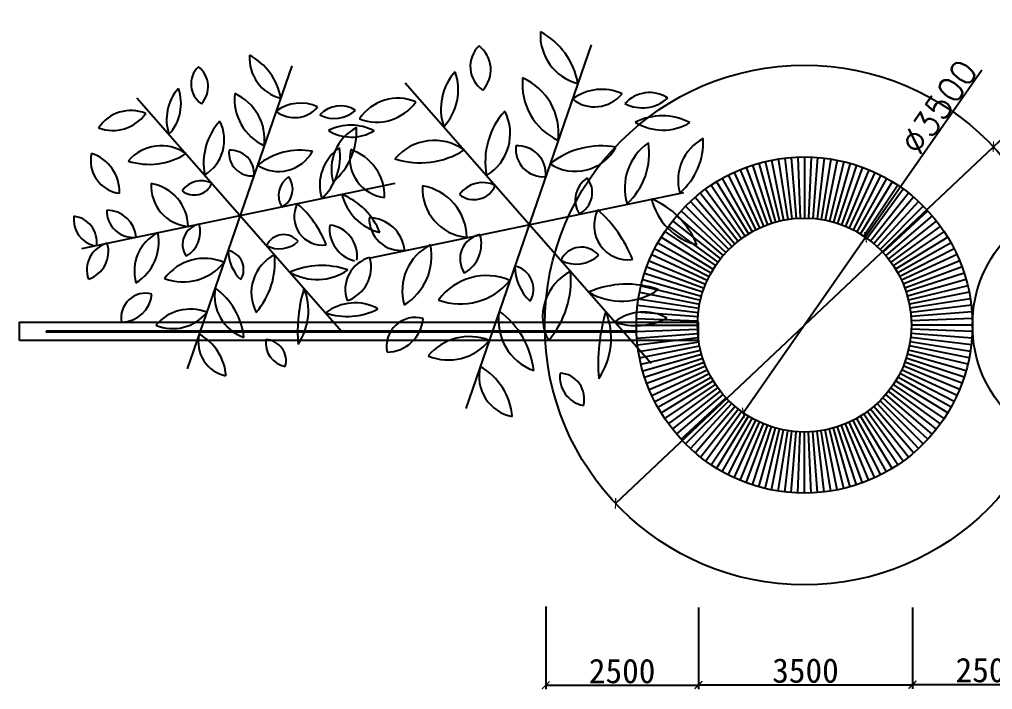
# Model space of a CAD drawing. Extents: x 652 to 897, y 187 to 370.
# Drawn here: x 651.64 to 683.48, y 300.74 to 322.66 of the extents above; entities that cross this region are included whole.
import ezdxf

# ---------------------------------------------------------------- set-up
doc = ezdxf.new("R2010")
doc.units = 0
doc.layers.get('0').update_dxf_attribs({"linetype": 'CONTINUOUS'})
doc.layers.get('DEFPOINTS').update_dxf_attribs({"linetype": 'CONTINUOUS'})
doc.styles.add('11', font='txt.shx')
doc.styles.get("Standard").update_dxf_attribs({"font": 'SimSun.ttf'})
doc.dimstyles.new('ISO-25', dxfattribs={"dimscale": 0.1, "dimtxt": 8, "dimasz": 2.5, "dimexe": 1.25, "dimexo": 0.625, "dimtad": 1, "dimdec": 0, "dimlfac": 500, "dimtxsty": 'STANDARD', "dimblk": 'ARCHTICK', "dimcen": 2.5, "dimazin": 3, "dimtfac": 1, "dimtdec": 0, "dimtmove": 0, "dimatfit": 3})

# ---------------------------------------------------------------- blocks, each defined once
blk = doc.blocks.new('_ARCHTICK')
at = {"color": 0, "linetype": 'BYBLOCK', "const_width": 0.15}
blk.add_lwpolyline([(-0.5, -0.5), (0.5, 0.5)], dxfattribs=at)
blk = doc.blocks.new('*D29')
at = {"color": 0}
for p, q in [((673.863, 303.426), (673.863, 300.767)), ((680.863, 303.426), (680.863, 300.767)), ((673.863, 300.892), (680.863, 300.892))]:
    blk.add_line(p, q, dxfattribs=at)
at = {"layer": 'DEFPOINTS', "color": 0}
for p in [(673.863, 303.488), (680.863, 303.488), (680.863, 300.892)]:
    blk.add_point(p, dxfattribs=at)
at = {"color": 0, "xscale": 0.25, "yscale": 0.25, "zscale": 0.25, "rotation": 180}
blk.add_blockref('_ARCHTICK', (673.863, 300.892), dxfattribs=at)
at = {"color": 0, "xscale": 0.25, "yscale": 0.25, "zscale": 0.25}
blk.add_blockref('_ARCHTICK', (680.863, 300.892), dxfattribs=at)
at = {"color": 0, "insert": (677.363, 301.355), "char_height": 0.8, "attachment_point": 5}
blk.add_mtext('3500', dxfattribs=at)
blk = doc.blocks.new('*D30')
at = {"color": 0}
for p, q in [((668.863, 303.453), (668.863, 300.752)), ((673.863, 303.426), (673.863, 300.752)), ((668.863, 300.877), (673.863, 300.877))]:
    blk.add_line(p, q, dxfattribs=at)
at = {"layer": 'DEFPOINTS', "color": 0}
for p in [(668.863, 303.516), (673.863, 303.488), (673.863, 300.877)]:
    blk.add_point(p, dxfattribs=at)
at = {"color": 0, "xscale": 0.25, "yscale": 0.25, "zscale": 0.25, "rotation": 180}
blk.add_blockref('_ARCHTICK', (668.863, 300.877), dxfattribs=at)
at = {"color": 0, "xscale": 0.25, "yscale": 0.25, "zscale": 0.25}
blk.add_blockref('_ARCHTICK', (673.863, 300.877), dxfattribs=at)
at = {"color": 0, "insert": (671.363, 301.34), "char_height": 0.8, "attachment_point": 5}
blk.add_mtext('2500', dxfattribs=at)
blk = doc.blocks.new('*D31')
at = {"color": 0}
for p, q in [((680.863, 303.301), (680.863, 300.783)), ((685.863, 303.301), (685.863, 300.783)), ((680.863, 300.908), (685.863, 300.908))]:
    blk.add_line(p, q, dxfattribs=at)
at = {"layer": 'DEFPOINTS', "color": 0}
for p in [(680.863, 303.363), (685.863, 303.363), (685.863, 300.908)]:
    blk.add_point(p, dxfattribs=at)
at = {"color": 0, "xscale": 0.25, "yscale": 0.25, "zscale": 0.25, "rotation": 180}
blk.add_blockref('_ARCHTICK', (680.863, 300.908), dxfattribs=at)
at = {"color": 0, "xscale": 0.25, "yscale": 0.25, "zscale": 0.25}
blk.add_blockref('_ARCHTICK', (685.863, 300.908), dxfattribs=at)
at = {"color": 0, "insert": (683.363, 301.371), "char_height": 0.8, "attachment_point": 5}
blk.add_mtext('2500', dxfattribs=at)
blk = doc.blocks.new('*D35')
at = {"color": 0}
for p in [(687.188, 321.967), (671.147, 306.828)]:
    blk.add_line(p, (683.51, 318.496), dxfattribs=at)
at = {"layer": 'DEFPOINTS', "color": 0}
for p in [(683.51, 318.496), (671.147, 306.828)]:
    blk.add_point(p, dxfattribs=at)
at = {"color": 0, "xscale": 0.25, "yscale": 0.25, "zscale": 0.25}
for p, rotation in [((683.51, 318.496), 223.3419980756807), ((671.147, 306.828), 43.34199807568075)]:
    blk.add_blockref('_ARCHTICK', p, dxfattribs=dict(at, rotation=rotation))
at = {"color": 0, "insert": (685.565, 321.071), "char_height": 0.8, "attachment_point": 5, "rotation": 43.342, "style": '11'}
blk.add_mtext('∅8500', dxfattribs=at)
blk = doc.blocks.new('*D36')
at = {"color": 0}
for p in [(683.138, 321.005), (675.329, 309.79)]:
    blk.add_line(p, (679.329, 315.534), dxfattribs=at)
at = {"layer": 'DEFPOINTS', "color": 0}
for p in [(679.329, 315.534), (675.329, 309.79)]:
    blk.add_point(p, dxfattribs=at)
at = {"color": 0, "xscale": 0.25, "yscale": 0.25, "zscale": 0.25}
for p, rotation in [((679.329, 315.534), 235.1495893614783), ((675.329, 309.79), 55.14958936147832)]:
    blk.add_blockref('_ARCHTICK', p, dxfattribs=dict(at, rotation=rotation))
at = {"color": 0, "insert": (681.732, 319.796), "char_height": 0.8, "attachment_point": 5, "rotation": 55.1496, "style": '11'}
blk.add_mtext('∅3500', dxfattribs=at)

msp = doc.modelspace()

# ---------------------------------------------------------------- linework, layer by layer
at = {"color": 82}
for p, q in [((670.3533, 321.8331), (666.2452, 309.9359)), ((660.5567, 321.1396), (657.1333, 311.2252)), ((664.2679, 320.5858), (672.3114, 311.4135)), ((655.4856, 320.1002), (662.1884, 312.4565)), ((653.6804, 315.1625), (663.9322, 317.3018)), ((663.1334, 314.8626), (673.3851, 317.0019))]:
    msp.add_line(p, q, dxfattribs=at)
for p, q in [((676.4684, 318.0944), (676.7812, 316.119)), ((676.6823, 318.124), (676.9174, 316.1379)), ((676.8972, 318.1452), (677.0541, 316.1513)), ((677.1128, 318.1579), (677.1913, 316.1594)), ((677.3287, 318.1621), (677.3287, 316.1621)), ((677.5447, 318.1579), (677.4662, 316.1594)), ((677.7603, 318.1452), (677.6034, 316.1513)), ((677.9752, 318.124), (677.7401, 316.1379)), ((678.1891, 318.0944), (677.8763, 316.119)), ((675.4251, 317.8222), (676.1173, 315.9458)), ((675.6292, 317.8929), (676.2472, 315.9908)), ((675.8358, 317.9556), (676.3787, 316.0307)), ((676.0448, 318.0102), (676.5117, 316.0654)), ((676.2558, 318.0564), (676.6459, 316.0949)), ((678.4017, 318.0564), (678.0116, 316.0949)), ((678.6127, 318.0102), (678.1458, 316.0654)), ((678.8217, 317.9556), (678.2788, 316.0307)), ((679.0283, 317.8929), (678.4103, 315.9908)), ((679.2324, 317.8222), (678.5402, 315.9458)), ((674.6413, 317.4608), (675.6186, 315.7159)), ((674.8318, 317.5627), (675.7398, 315.7806)), ((675.0261, 317.6569), (675.8634, 315.8406)), ((675.224, 317.7435), (675.9894, 315.8957)), ((679.4335, 317.7435), (678.6681, 315.8957)), ((679.6314, 317.6569), (678.7941, 315.8406)), ((679.8257, 317.5627), (678.9177, 315.7806)), ((680.0162, 317.4608), (679.0389, 315.7159)), ((674.2731, 317.2352), (675.3843, 315.5723)), ((674.455, 317.3516), (675.5, 315.6464)), ((680.2025, 317.3516), (679.1575, 315.6464)), ((680.3844, 317.2352), (679.2732, 315.5723)), ((673.7568, 316.8444), (675.0557, 315.3235)), ((673.9237, 316.9814), (675.1619, 315.4107)), ((674.0959, 317.1117), (675.2715, 315.4937)), ((680.5616, 317.1117), (679.386, 315.4937)), ((680.7338, 316.9814), (679.4956, 315.4107)), ((680.9007, 316.8444), (679.6018, 315.3235)), ((673.4397, 316.5512), (674.8539, 315.137)), ((673.5953, 316.7009), (674.9529, 315.2322)), ((681.0622, 316.7009), (679.7046, 315.2322)), ((681.2178, 316.5512), (679.8036, 315.137)), ((673.1465, 316.2341), (674.6673, 314.9352)), ((673.29, 316.3955), (674.7586, 315.0379)), ((681.3675, 316.3955), (679.8989, 315.0379)), ((681.511, 316.2341), (679.9902, 314.9352)), ((672.8792, 315.8949), (674.4972, 314.7194)), ((673.0095, 316.0671), (674.5801, 314.8289)), ((681.648, 316.0671), (680.0774, 314.8289)), ((681.7783, 315.8949), (680.1603, 314.7194)), ((672.7557, 315.7178), (674.4186, 314.6066)), ((681.9018, 315.7178), (680.2389, 314.6066)), ((672.53, 315.3495), (674.275, 314.3723)), ((672.6392, 315.5359), (674.3445, 314.4909)), ((682.0183, 315.5359), (680.313, 314.4909)), ((682.1275, 315.3495), (680.3825, 314.3723)), ((672.334, 314.9647), (674.1502, 314.1274)), ((672.4282, 315.1591), (674.2102, 314.2511)), ((682.2293, 315.1591), (680.4473, 314.2511)), ((682.3235, 314.9647), (680.5073, 314.1274)), ((672.2474, 314.7669), (674.0952, 314.0015)), ((682.4101, 314.7669), (680.5623, 314.0015)), ((672.0979, 314.3617), (674.0001, 313.7437)), ((672.1687, 314.5658), (674.0451, 313.8735)), ((682.4888, 314.5658), (680.6124, 313.8735)), ((682.5596, 314.3617), (680.6574, 313.7437)), ((671.9807, 313.9461), (673.9255, 313.4792)), ((672.0352, 314.155), (673.9602, 313.6122)), ((682.6223, 314.155), (680.6973, 313.6122)), ((682.6768, 313.9461), (680.732, 313.4792)), ((671.9344, 313.7351), (673.896, 313.3449)), ((682.7231, 313.7351), (680.7615, 313.3449)), ((671.8669, 313.3086), (673.853, 313.0735)), ((671.8965, 313.5225), (673.8718, 313.2096)), ((682.761, 313.5225), (680.7857, 313.2096)), ((682.7906, 313.3086), (680.8045, 313.0735)), ((671.8457, 313.0936), (673.8395, 312.9367)), ((682.8118, 313.0936), (680.818, 312.9367)), ((671.833, 312.878), (673.8314, 312.7995)), ((682.8245, 312.878), (680.8261, 312.7995)), ((671.8287, 312.6621), (673.8287, 312.6621)), ((671.833, 312.4462), (673.8314, 312.5247)), ((671.8457, 312.2306), (673.8395, 312.3875)), ((682.8118, 312.2306), (680.818, 312.3875)), ((682.8245, 312.4462), (680.8261, 312.5247)), ((682.8287, 312.6621), (680.8287, 312.6621)), ((671.8669, 312.0157), (673.853, 312.2507)), ((671.8965, 311.8017), (673.8718, 312.1146)), ((682.761, 311.8017), (680.7857, 312.1146)), ((682.7906, 312.0157), (680.8045, 312.2507)), ((671.9344, 311.5891), (673.896, 311.9793)), ((671.9807, 311.3782), (673.9255, 311.8451)), ((682.6768, 311.3782), (680.732, 311.8451)), ((682.7231, 311.5891), (680.7615, 311.9793)), ((672.0352, 311.1692), (673.9602, 311.7121)), ((672.0979, 310.9625), (674.0001, 311.5806)), ((672.1687, 310.7585), (674.0451, 311.4507)), ((682.4888, 310.7585), (680.6124, 311.4507)), ((682.5596, 310.9625), (680.6574, 311.5806)), ((682.6223, 311.1692), (680.6973, 311.7121)), ((672.2474, 310.5574), (674.0952, 311.3227)), ((672.334, 310.3595), (674.1502, 311.1968)), ((682.3235, 310.3595), (680.5073, 311.1968)), ((682.4101, 310.5574), (680.5623, 311.3227)), ((672.4282, 310.1652), (674.2102, 311.0732)), ((672.53, 309.9747), (674.275, 310.9519)), ((672.6392, 309.7884), (674.3445, 310.8334)), ((682.0183, 309.7884), (680.313, 310.8334)), ((682.1275, 309.9747), (680.3825, 310.9519)), ((682.2293, 310.1652), (680.4473, 311.0732)), ((672.7557, 309.6065), (674.4186, 310.7176)), ((672.8792, 309.4293), (674.4972, 310.6049)), ((673.0095, 309.2571), (674.5801, 310.4953)), ((681.648, 309.2571), (680.0774, 310.4953)), ((681.7783, 309.4293), (680.1603, 310.6049)), ((681.9018, 309.6065), (680.2389, 310.7176)), ((673.1465, 309.0902), (674.6673, 310.3891)), ((673.29, 308.9287), (674.7586, 310.2863)), ((673.4397, 308.773), (674.8539, 310.1872)), ((681.2178, 308.773), (679.8036, 310.1872)), ((681.3675, 308.9287), (679.8989, 310.2863)), ((681.511, 309.0902), (679.9902, 310.3891)), ((673.5953, 308.6233), (674.9529, 310.092)), ((673.7568, 308.4799), (675.0557, 310.0007)), ((673.9237, 308.3429), (675.1619, 309.9135)), ((674.0959, 308.2125), (675.2715, 309.8306)), ((680.5616, 308.2125), (679.386, 309.8306)), ((680.7338, 308.3429), (679.4956, 309.9135)), ((680.9007, 308.4799), (679.6018, 310.0007)), ((681.0622, 308.6233), (679.7046, 310.092)), ((674.2731, 308.089), (675.3843, 309.752)), ((674.455, 307.9726), (675.5, 309.6779)), ((674.6413, 307.8634), (675.6186, 309.6084)), ((674.8318, 307.7616), (675.7398, 309.5436)), ((679.8257, 307.7616), (678.9177, 309.5436)), ((680.0162, 307.8634), (679.0389, 309.6084)), ((680.2025, 307.9726), (679.1575, 309.6779)), ((680.3844, 308.089), (679.2732, 309.752)), ((675.0261, 307.6673), (675.8634, 309.4836)), ((675.224, 307.5808), (675.9894, 309.4285)), ((675.4251, 307.5021), (676.1173, 309.3785)), ((675.6292, 307.4313), (676.2472, 309.3334)), ((675.8358, 307.3686), (676.3787, 309.2935)), ((676.0448, 307.3141), (676.5117, 309.2588)), ((676.2558, 307.2678), (676.6459, 309.2294)), ((676.4684, 307.2298), (676.7812, 309.2052)), ((676.6823, 307.2002), (676.9174, 309.1864)), ((676.8972, 307.1791), (677.0541, 309.1729)), ((677.7603, 307.1791), (677.6034, 309.1729)), ((677.9752, 307.2002), (677.7401, 309.1864)), ((678.1891, 307.2298), (677.8763, 309.2052)), ((678.4017, 307.2678), (678.0116, 309.2294)), ((678.6127, 307.3141), (678.1458, 309.2588)), ((678.8217, 307.3686), (678.2788, 309.2935)), ((679.0283, 307.4313), (678.4103, 309.3334)), ((679.2324, 307.5021), (678.5402, 309.3785)), ((679.4335, 307.5808), (678.6681, 309.4285)), ((679.6314, 307.6673), (678.7941, 309.4836)), ((677.1128, 307.1664), (677.1913, 309.1648)), ((677.3287, 307.1621), (677.3287, 309.1621)), ((677.5447, 307.1664), (677.4662, 309.1648))]:
    msp.add_line(p, q)
for points in [[(651.6432, 312.1619), (651.6432, 312.7619), (673.8474, 312.7619), (673.8474, 312.1619)], [(652.5194, 312.458), (652.5194, 312.438), (671.8517, 312.438), (671.8517, 312.458)]]:
    msp.add_lwpolyline(points, close=True)
for centre, radius in [((677.3287, 312.6621), 8.4998), ((677.3287, 312.6621), 5.5), ((687.0287, 312.6621), 4.2003), ((677.3287, 312.6621), 3.5)]:
    msp.add_circle(centre, radius)
for centre, radius, start, end in [((670.3132, 322.1438), 1.6263, 176.12015, 255.86392), ((667.5771, 320.1565), 2.3747, 9.94935, 62.03472), ((667.3282, 321.1183), 0.9334, 133.78336, 235.74759), ((666.085, 321.0147), 0.9805, 317.06913, 52.46183), ((660.5233, 321.3985), 1.3552, 176.12015, 255.86392), ((658.2432, 319.7424), 1.9789, 9.94935, 62.03472), ((658.0358, 320.5439), 0.7778, 133.78336, 235.74759), ((656.9998, 320.4575), 0.8171, 317.06913, 52.46183), ((667.2645, 319.7284), 1.8314, 138.20243, 198.3997), ((664.2247, 320.3579), 1.7758, 317.15594, 19.44618), ((670.1301, 320.5426), 2.0323, 174.18974, 245.01089), ((667.2991, 318.9343), 1.9862, 353.23921, 65.96142), ((657.9827, 319.3856), 1.5262, 138.20243, 198.3997), ((655.4496, 319.9102), 1.4798, 317.15594, 19.44618), ((670.6954, 318.7841), 1.5887, 65.20585, 127.04276), ((660.3708, 320.0641), 1.6936, 174.18974, 245.01089), ((658.0116, 318.7239), 1.6552, 353.23921, 65.96142), ((664.0315, 318.5621), 1.5193, 67.46006, 146.38168), ((670.4608, 320.9701), 1.1681, 231.79324, 320.45537), ((672.2597, 319.1836), 1.0831, 56.69952, 138.06659), ((672.0241, 321.0023), 1.2344, 242.49726, 312.26885), ((655.2886, 318.4138), 1.2661, 67.46006, 146.38168), ((660.8418, 318.5987), 1.3239, 65.20585, 127.04276), ((660.6463, 320.4204), 0.9734, 231.79324, 320.45537), ((662.1454, 318.9317), 0.9025, 56.69952, 138.06659), ((661.949, 320.4472), 1.0287, 242.49726, 312.26885), ((663.3286, 320.8726), 1.5732, 249.05782, 324.78392), ((654.7028, 320.3391), 1.311, 249.05782, 324.78392), ((669.329, 318.0152), 2.4435, 137.55667, 190.98037), ((666.0777, 318.9311), 1.6232, 301.68482, 26.85222), ((672.6731, 317.5365), 1.9702, 62.57705, 116.59307), ((659.7032, 317.958), 2.0363, 137.55667, 190.98037), ((656.9937, 318.7212), 1.3527, 301.68482, 26.85222), ((662.4899, 317.5591), 1.6418, 62.57705, 116.59307), ((663.3799, 317.7651), 1.5308, 117.67557, 195.84933), ((660.5292, 318.9891), 2.1438, 310.00402, 3.52088), ((672.6963, 320.7458), 1.7073, 237.98124, 301.18888), ((662.5093, 320.2335), 1.4227, 237.98124, 301.18888), ((674.7235, 317.4052), 1.5308, 117.67557, 195.84933), ((671.8728, 318.6293), 2.1438, 310.00402, 3.52088), ((656.2788, 317.1293), 1.3999, 54.54731, 140.0931), ((662.9635, 317.2307), 1.4947, 124.51475, 196.71259), ((660.2593, 318.1823), 1.8783, 312.65368, 8.57366), ((665.2197, 317.0207), 1.6799, 54.54731, 140.0931), ((668.7853, 318.4178), 0.9037, 173.50173, 274.9378), ((667.9508, 317.6058), 0.9165, 354.46573, 93.9738), ((670.6797, 315.8573), 2.6664, 79.60574, 128.8616), ((669.8306, 319.2048), 1.5149, 237.05634, 331.41101), ((673.2414, 317.1425), 1.7936, 124.51475, 196.71259), ((669.9964, 318.2844), 2.2539, 312.65368, 8.57366), ((655.0476, 318.0403), 1.0744, 167.19944, 263.20039), ((653.5811, 317.0058), 1.3396, 358.61708, 71.78275), ((655.8919, 320.1408), 2.2223, 251.99217, 302.64824), ((659.25, 318.2934), 0.7531, 173.50173, 274.9378), ((658.5547, 317.6168), 0.7637, 354.46573, 93.9738), ((660.8287, 316.1597), 2.222, 79.60574, 128.8616), ((660.1211, 318.9493), 1.2624, 237.05634, 331.41101), ((663.7423, 318.114), 1.2892, 167.19944, 263.20039), ((661.9826, 316.8726), 1.6076, 358.61708, 71.78275), ((664.7555, 320.6346), 2.6667, 251.99217, 302.64824), ((660.8543, 316.9022), 0.7328, 124.13317, 210.70832), ((659.9409, 317.106), 0.6437, 296.10938, 38.7321), ((670.7103, 316.7483), 0.8794, 124.13317, 210.70832), ((669.6143, 316.9929), 0.7725, 296.10938, 38.7321), ((657.2771, 317.206), 1.3219, 176.29843, 265.01802), ((655.7148, 315.8641), 1.4478, 0.98729, 80.32916), ((657.5942, 316.6042), 0.7776, 63.53873, 144.38013), ((657.3595, 317.5486), 0.632, 231.03907, 336.87978), ((666.4178, 317.1128), 1.5863, 176.29843, 265.01802), ((664.5429, 315.5026), 1.7373, 0.98729, 80.32916), ((666.7983, 316.3907), 0.9332, 63.53873, 144.38013), ((666.5166, 317.5239), 0.7584, 231.03907, 336.87978), ((661.3162, 314.8258), 2.2899, 22.04619, 67.3823), ((663.8586, 317.343), 1.71, 193.64364, 255.78485), ((661.5616, 316.207), 0.9308, 152.65476, 277.40195), ((658.4469, 314.0237), 3.4714, 21.28494, 48.77177), ((671.2647, 314.2566), 2.7479, 22.04619, 67.3823), ((674.3156, 317.2772), 2.052, 193.64364, 255.78485), ((654.3063, 316.1129), 0.8862, 172.96614, 256.69521), ((653.3265, 315.3825), 0.8449, 351.87867, 83.17784), ((655.3676, 316.3956), 0.866, 178.28858, 276.54185), ((654.4874, 315.4378), 0.9837, 5.67818, 89.15225), ((671.5591, 315.914), 1.117, 152.65476, 277.40195), ((667.8215, 313.2941), 4.1657, 21.28494, 48.77177), ((657.6614, 315.2968), 0.6818, 101.81598, 213.96645), ((656.6564, 315.705), 0.9034, 299.11811, 16.66432), ((662.8528, 315.8011), 1.0634, 172.96614, 256.69521), ((661.677, 314.9247), 1.0139, 351.87867, 83.17784), ((664.1264, 316.1403), 1.0392, 178.28858, 276.54185), ((663.0701, 314.991), 1.1804, 5.67818, 89.15225), ((656.8051, 314.4304), 1.4028, 116.79658, 195.9027), ((654.6445, 315.3766), 1.5585, 301.37663, 11.32265), ((660.2892, 315.0044), 0.6164, 40.04827, 155.36278), ((666.8789, 314.8218), 0.8181, 101.81598, 213.96645), ((665.6729, 315.3117), 1.084, 299.11811, 16.66432), ((654.7495, 314.4653), 0.9022, 104.86657, 199.57594), ((653.5979, 315.072), 0.9576, 288.35797, 16.08454), ((660.1469, 316.0555), 0.8975, 242.23677, 313.17428), ((665.8513, 313.7821), 1.6834, 116.79658, 195.9027), ((663.2586, 314.9175), 1.8702, 301.37663, 11.32265), ((658.3452, 314.4789), 0.6348, 328.48405, 78.51941), ((659.8119, 315.1167), 1.3404, 180.67168, 226.33178), ((660.6205, 313.7205), 1.3904, 116.86076, 207.63117), ((657.4813, 314.7256), 2.522, 319.14031, 5.35162), ((670.0322, 314.4709), 0.7397, 40.04827, 155.36278), ((669.8615, 315.7323), 1.077, 242.23677, 313.17428), ((657.7004, 313.2257), 1.6184, 66.80825, 143.87734), ((656.9919, 315.808), 1.7348, 249.80943, 320.87617), ((661.5272, 312.0468), 2.5648, 70.4765, 113.84158), ((663.3847, 313.824), 1.0826, 104.86657, 199.57594), ((662.0027, 314.552), 1.1492, 288.35797, 16.08454), ((667.6995, 313.8404), 0.7617, 328.48405, 78.51941), ((669.4595, 314.6057), 1.6085, 180.67168, 226.33178), ((661.3818, 315.9053), 1.7556, 239.49129, 304.82678), ((666.9257, 312.3365), 1.9421, 66.80825, 143.87734), ((670.4298, 312.9303), 1.6684, 116.86076, 207.63117), ((666.6628, 314.1364), 3.0264, 319.14031, 5.35162), ((666.0755, 315.4353), 2.0818, 249.80943, 320.87617), ((671.5179, 310.9218), 3.0778, 70.4765, 113.84158), ((655.7685, 312.9094), 0.7957, 74.97812, 190.97956), ((654.9684, 313.768), 1.0104, 271.07418, 354.8835), ((659.4805, 313.6239), 1.4542, 170.09124, 250.16677), ((656.703, 312.012), 2.2971, 6.09698, 54.16103), ((665.7385, 312.4379), 4.9935, 163.39386, 184.58766), ((659.1642, 313.13), 1.9342, 325.6464, 22.33513), ((671.3433, 315.552), 2.1067, 239.49129, 304.82678), ((662.6162, 311.8258), 1.5619, 61.06776, 127.78892), ((657.2326, 311.7135), 1.4679, 68.3948, 139.97514), ((656.6624, 313.9694), 1.424, 247.11201, 321.25792), ((662.3616, 315.1133), 2.1699, 251.11137, 297.74531), ((669.0618, 312.8144), 1.745, 170.09124, 250.16677), ((665.7288, 310.8801), 2.7565, 6.09698, 54.16103), ((676.5714, 311.3912), 5.9921, 163.39386, 184.58766), ((668.6823, 312.2216), 2.321, 325.6464, 22.33513), ((672.0691, 311.526), 1.5619, 61.06776, 127.78892), ((664.6074, 311.9569), 0.9549, 74.97812, 190.97956), ((663.6473, 312.9873), 1.2124, 271.07418, 354.8835), ((671.8145, 314.8134), 2.1699, 251.11137, 297.74531), ((658.6162, 312.1015), 1.1209, 166.46833, 258.94809), ((656.7036, 310.8732), 1.7026, 4.31651, 61.09992), ((660.4965, 312.0842), 0.7967, 172.43395, 258.86787), ((659.6647, 311.4876), 0.7028, 344.72995, 86.57187), ((666.3644, 310.5218), 1.7614, 68.3948, 139.97514), ((665.6801, 313.2289), 1.7088, 247.11201, 321.25792), ((668.0247, 310.9874), 1.3451, 166.46833, 258.94809), ((665.7295, 309.5135), 2.0431, 4.31651, 61.09992), ((670.281, 310.9667), 0.956, 172.43395, 258.86787), ((669.2828, 310.2507), 0.8433, 344.72995, 86.57187)]:
    msp.add_arc(centre, radius, start, end, dxfattribs=at)

# ---------------------------------------------------------------- dimensions: what is measured, and where the dimension line sits
for p1, p2, picture, middle in [((671.1471, 306.8283), (683.5104, 318.496), '*D35', (685.8824, 320.7346)), ((675.3287, 309.7899), (679.3288, 315.5344), '*D36', (682.1119, 319.5312))]:
    dim = msp.add_diameter_dim_2p(p1=p1, p2=p2, dimstyle='ISO-25', override={"dimtxsty": '11'})
    dim.commit()
    dim.dimension.update_dxf_attribs({"geometry": picture, "text_midpoint": middle, "dimtype": 163})
for base, p1, p2, picture, middle in [((673.8627, 300.8771), (668.8634, 303.5159), (673.8627, 303.488), '*D30', (671.3631, 301.3396)), ((680.8633, 300.8921), (673.8627, 303.488), (680.8633, 303.488), '*D29', (677.363, 301.3546)), ((685.8634, 300.9081), (680.8633, 303.363), (685.8634, 303.363), '*D31', (683.3633, 301.3706))]:
    dim = msp.add_linear_dim(base=base, p1=p1, p2=p2, dimstyle='ISO-25')
    dim.commit()
    dim.dimension.update_dxf_attribs({"geometry": picture, "text_midpoint": middle})

doc.saveas('drawing.dxf')
